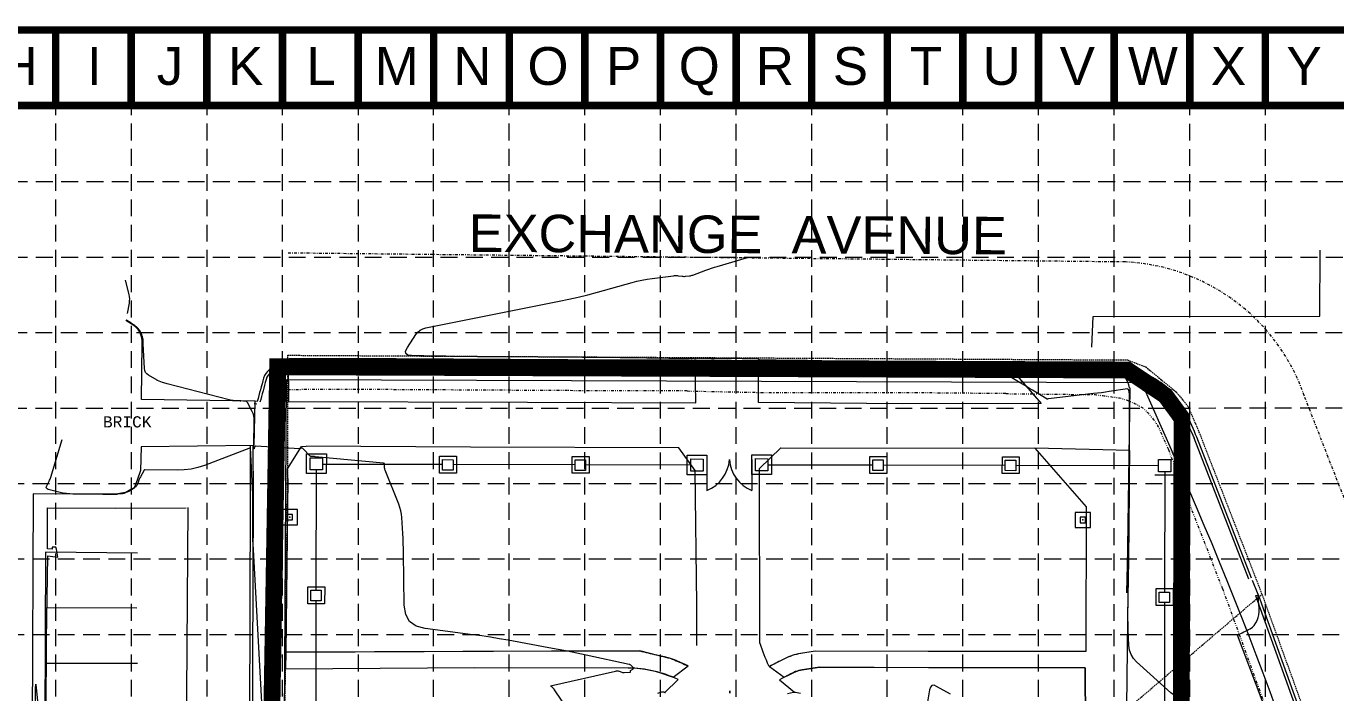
# Model space of a CAD drawing. Extents: x 4841 to 5381, y 4863 to 5725.
# Drawn here: x 4957.9 to 5190.9, y 5606.2 to 5724.9 of the extents above; entities that cross this region are included whole.
import ezdxf
from ezdxf.enums import TextEntityAlignment as Align

# ---------------------------------------------------------------- set-up
doc = ezdxf.new("R2010")
doc.units = 0
doc.header["$MEASUREMENT"] = 0
for name, pattern in [('DASHDOT', [1, 0.5, -0.25, 0, -0.25]), ('DASHED', [0.75, 0.5, -0.25]), ('DIVIDE', [1.25, 0.5, -0.25, 0, -0.25, 0, -0.25]), ('HIDDEN', [0.375, 0.25, -0.125])]:
    doc.linetypes.add(name, pattern=pattern)
for name, color, linetype, lineweight in [('10', 7, 'Continuous', 0), ('2', 7, 'Continuous', 0), ('21', 7, 'Continuous', 0), ('27', 7, 'Continuous', 0), ('3', 7, 'Continuous', 0), ('30', 7, 'Continuous', 0), ('35', 7, 'Continuous', 0), ('46', 7, 'Continuous', 0), ('52', 7, 'Continuous', 0), ('EC', 35, 'Continuous', 0)]:
    doc.layers.add(name, color=color, linetype=linetype, lineweight=lineweight)
for name, color, linetype in [('BASE', 7, 'Continuous'), ('GRID', 254, 'HIDDEN'), ('LIMITS OF DISTURBANCE', 1, 'HIDDEN')]:
    doc.layers.add(name, color=color, linetype=linetype)
doc.styles.add('MONOTXT', font='MONOTXT')
doc.styles.get("Standard").update_dxf_attribs({"font": 'ARIAL.TTF'})

msp = doc.modelspace()

# ---------------------------------------------------------------- linework, layer by layer
at = {"layer": '2', "color": 7, "linetype": 'HIDDEN', "lineweight": 0}
for p, q in [((5004.43, 5646.21), (5004.43, 5666.32)), ((5004.43, 5666.32), (5153.83, 5665.48)), ((5153.83, 5665.48), (5157.07, 5664.25)), ((5157.07, 5664.25), (5159.72, 5662.05)), ((5159.72, 5662.05), (5162.57, 5659.71)), ((5162.57, 5659.71), (5164.58, 5657.25)), ((5164.58, 5657.25), (5166.52, 5652.72)), ((5166.52, 5652.72), (5177.75, 5623.77)), ((5003.92, 5599.97), (5004.43, 5646.21)), ((5150.3, 5600.37), (5177.75, 5623.77)), ((5177.75, 5623.77), (5188.01, 5595.36))]:
    msp.add_line(p, q, dxfattribs=at)
at = {"layer": '21', "color": 7, "linetype": 'Continuous', "lineweight": 0}
for p, q in [((5007.79, 5645.26), (5007.8, 5648.76)), ((5007.8, 5648.76), (5011.3, 5648.75)), ((5008.44, 5645.9), (5008.44, 5648.09)), ((5008.44, 5648.09), (5010.63, 5648.09)), ((5010.63, 5648.09), (5010.63, 5645.9)), ((5011.3, 5648.75), (5011.29, 5645.25)), ((5031.46, 5645.35), (5031.46, 5648.35)), ((5031.46, 5648.35), (5034.46, 5648.35)), ((5031.98, 5645.88), (5031.98, 5647.74)), ((5031.98, 5647.74), (5033.84, 5647.73)), ((5033.84, 5647.73), (5033.84, 5645.87)), ((5034.46, 5648.35), (5034.46, 5645.35)), ((5055.03, 5645.31), (5055.03, 5648.31)), ((5055.03, 5648.31), (5058.03, 5648.31)), ((5058.03, 5648.31), (5058.03, 5645.31)), ((5075.51, 5645.03), (5075.51, 5648.53)), ((5075.51, 5648.53), (5079.01, 5648.52)), ((5076.15, 5645.67), (5076.16, 5647.86)), ((5076.16, 5647.86), (5078.34, 5647.85)), ((5078.34, 5647.85), (5078.34, 5645.66)), ((5079.01, 5647.75), (5079, 5642.25)), ((5079.01, 5648.52), (5079.01, 5645.02)), ((5087.01, 5647.74), (5087, 5642.24)), ((5087.01, 5645.09), (5087.01, 5648.59)), ((5087.01, 5648.59), (5090.51, 5648.58)), ((5087.65, 5645.73), (5087.66, 5647.92)), ((5087.66, 5647.92), (5089.84, 5647.91)), ((5089.84, 5647.91), (5089.84, 5645.72)), ((5090.51, 5648.58), (5090.51, 5645.08)), ((5107.99, 5645.3), (5108, 5648.3)), ((5108, 5648.3), (5111, 5648.29)), ((5111, 5648.29), (5110.99, 5645.29)), ((5131.56, 5645.26), (5131.57, 5648.26)), ((5131.57, 5648.26), (5134.57, 5648.25)), ((5134.57, 5648.25), (5134.56, 5645.25)), ((5159.37, 5645.6), (5159.37, 5647.79)), ((5159.37, 5647.79), (5161.56, 5647.78)), ((5159.37, 5645.6), (5159.37, 5647.79)), ((5159.37, 5647.79), (5161.56, 5647.78)), ((5161.56, 5647.78), (5161.56, 5645.6)), ((5161.56, 5647.78), (5161.56, 5645.6)), ((5010.63, 5645.9), (5008.44, 5645.9)), ((5009.51, 5624.48), (5009.55, 5645.9)), ((5031.98, 5646.85), (5010.63, 5646.89)), ((5033.84, 5645.87), (5031.98, 5645.88)), ((5055.55, 5646.81), (5033.84, 5646.85)), ((5055.55, 5645.83), (5055.55, 5647.7)), ((5055.55, 5647.7), (5057.41, 5647.69)), ((5057.41, 5645.83), (5055.55, 5645.83)), ((5057.41, 5647.69), (5057.41, 5645.83)), ((5076.15, 5646.78), (5057.41, 5646.81)), ((5078.34, 5645.66), (5076.15, 5645.67)), ((5089.84, 5645.72), (5087.65, 5645.73)), ((5089.84, 5646.83), (5108.52, 5646.8)), ((5108.52, 5645.82), (5108.52, 5647.68)), ((5108.52, 5647.68), (5110.38, 5647.68)), ((5110.38, 5645.82), (5108.52, 5645.82)), ((5110.38, 5647.68), (5110.38, 5645.82)), ((5110.38, 5646.79), (5132.09, 5646.76)), ((5132.08, 5645.78), (5132.09, 5647.64)), ((5133.95, 5645.77), (5132.08, 5645.78)), ((5132.09, 5647.64), (5133.95, 5647.64)), ((5133.95, 5647.64), (5133.95, 5645.77)), ((5133.95, 5646.75), (5159.37, 5646.71)), ((5161.56, 5645.6), (5159.37, 5645.6)), ((5161.56, 5645.6), (5159.37, 5645.6)), ((5160.47, 5645.6), (5160.44, 5624.18)), ((5011.29, 5645.25), (5007.79, 5645.26)), ((5034.46, 5645.35), (5031.46, 5645.35)), ((5058.03, 5645.31), (5055.03, 5645.31)), ((5079.01, 5645.02), (5075.51, 5645.03)), ((5090.51, 5645.08), (5087.01, 5645.09)), ((5110.99, 5645.29), (5107.99, 5645.3)), ((5134.56, 5645.25), (5131.56, 5645.26)), ((5162.22, 5644.95), (5158.72, 5644.96)), ((5162.22, 5644.95), (5158.72, 5644.96)), ((5008, 5622.1), (5008.01, 5625.1)), ((5008.01, 5625.1), (5011.01, 5625.09)), ((5008.53, 5622.62), (5008.53, 5624.48)), ((5008.53, 5624.48), (5010.39, 5624.48)), ((5010.39, 5624.48), (5010.39, 5622.62)), ((5011.01, 5625.09), (5011, 5622.09)), ((5158.93, 5621.8), (5158.94, 5624.8)), ((5158.94, 5624.8), (5161.94, 5624.79)), ((5161.94, 5624.79), (5161.93, 5621.79)), ((5011, 5622.09), (5008, 5622.1)), ((5010.39, 5622.62), (5008.53, 5622.62)), ((5009.47, 5600.83), (5009.5, 5622.62)), ((5159.45, 5622.32), (5159.46, 5624.18)), ((5161.32, 5622.32), (5159.45, 5622.32)), ((5159.46, 5624.18), (5161.32, 5624.18)), ((5160.43, 5622.32), (5160.39, 5600.61)), ((5161.32, 5624.18), (5161.32, 5622.32)), ((5161.93, 5621.79), (5158.93, 5621.8))]:
    msp.add_line(p, q, dxfattribs=at)
for centre, start, end in [((5076.69, 5648.15), 291.4053, 356.3366), ((5089.34, 5648.13), 183.4601, 248.3913)]:
    msp.add_arc(centre, 6.33, start, end, dxfattribs=at)
at = {"layer": '27', "color": 7, "linetype": 'DIVIDE', "lineweight": 0}
for p, q in [((5013.61, 5660.25), (5004.73, 5660.18)), ((5054.22, 5660.02), (5013.61, 5660.25)), ((5075.5, 5659.96), (5054.22, 5660.02)), ((5075.5, 5659.96), (5090.91, 5659.66)), ((5116.46, 5659.63), (5090.91, 5659.66)), ((5132.16, 5659.49), (5116.46, 5659.63)), ((5132.16, 5659.49), (5147.63, 5659.32)), ((5170.78, 5624.67), (5161.06, 5649.73)), ((5170.74, 5624.78), (5185.9, 5583.07))]:
    msp.add_line(p, q, dxfattribs=at)
at = {"layer": '27', "color": 7, "linetype": 'Continuous', "lineweight": 0}
for p, q in [((5006.87, 5650.09), (5007.7, 5650.15)), ((5004.45, 5644.37), (5004.41, 5646.09)), ((5176.58, 5623.54), (5177.06, 5623.64)), ((5176.58, 5623.54), (5190.11, 5586.05)), ((5177.06, 5623.71), (5190.58, 5586.22)), ((5077.22, 5614.67), (5077.19, 5621.93)), ((5004.1, 5613.5), (5004.04, 5610.5)), ((5067.05, 5613.69), (5004.1, 5613.5)), ((5070.03, 5612.95), (5067.05, 5613.69)), ((5071.47, 5612.66), (5070.03, 5612.95)), ((5004.04, 5610.5), (5037.71, 5610.74)), ((5037.71, 5610.74), (5065, 5610.67)), ((5065, 5610.67), (5065, 5610.67)), ((5065, 5610.67), (5066.58, 5610.6)), ((5066.58, 5610.6), (5068.05, 5610.42)), ((5072.37, 5612.41), (5071.47, 5612.66)), ((5073.23, 5612.08), (5072.37, 5612.41)), ((5073.01, 5609), (5075.66, 5611.04)), ((5075.66, 5611.04), (5073.23, 5612.08)), ((5068.05, 5610.42), (5069.78, 5610.07)), ((5069.78, 5610.07), (5070.74, 5609.82)), ((5070.74, 5609.82), (5072.49, 5609.22)), ((5072.49, 5609.22), (5073.01, 5609))]:
    msp.add_line(p, q, dxfattribs=at)
for points in [[(5147.46, 5667.77), (5147.73, 5673.19), (5188.06, 5673.29), (5188.13, 5685)], [(4976.56, 5671.89), (4975.61, 5672.49)], [(4978.41, 5658.42), (4978.53, 5668.36)], [(5054.24, 5665.52), (5013.6, 5665.75), (5004.68, 5665.67), (5002.84, 5664.79)], [(5004.51, 5665.52), (5004.58, 5658.07), (5047.1, 5657.96), (5077.02, 5657.88), (5076.9, 5665)], [(5132.21, 5664.99), (5116.49, 5665.13), (5088.41, 5665.16), (5088.25, 5664.97), (5082.65, 5665.47), (5076.97, 5665.31), (5075.87, 5665.45), (5054.24, 5665.52), (5013.6, 5665.75), (5004.68, 5665.67)], [(5132.2, 5664.49), (5116.49, 5664.63), (5088.64, 5664.66), (5088.46, 5664.45), (5082.63, 5664.97), (5076.94, 5664.81), (5075.84, 5664.95), (5054.24, 5665.02), (5013.6, 5665.25), (5004.69, 5665.18)], [(5132.21, 5664.99), (5138.46, 5657.71), (5113.8, 5657.67), (5088.16, 5657.89), (5088.21, 5665.25)], [(5148.26, 5664.78), (5148.3, 5664.55), (5152.11, 5663.91)], [(5154.22, 5660.55), (5153.73, 5624.04), (5154.09, 5639.23)], [(4998.6, 5658.03), (4998.43, 5650.24), (4978.36, 5650.01)], [(4998.64, 5658.12), (4978.41, 5658.42)], [(4998.95, 5657.6), (4998.48, 5657.66)], [(4999.01, 5658.1), (4998.54, 5658.16)], [(4997.74, 5650.24), (4997.75, 5641.25), (4997.55, 5581.51), (4997.22, 5534.95), (4997.07, 5515.94), (4997.04, 5503.82), (4999.95, 5498.45), (4999.63, 5460.46), (4999.45, 5408.86), (4998.93, 5341.44)], [(4998.24, 5650.25), (4998.26, 5641.25), (4998.05, 5581.51), (4997.72, 5534.95), (4997.57, 5515.93), (4997.54, 5503.94), (5000.45, 5498.58), (5000.13, 5460.46), (4999.95, 5408.86), (4999.43, 5341.43)], [(5004.41, 5646.09), (5006.87, 5650.09)], [(5077.19, 5621.93), (5076.93, 5645.82), (5074.02, 5649.87), (5036.92, 5649.97), (5007.7, 5650.15)], [(5175.44, 5626.47), (5165.72, 5651.54)], [(5175.91, 5626.66), (5166.19, 5651.72)], [(4978.36, 5650.01), (4978.21, 5645.78)], [(5088.44, 5615.08), (5088.34, 5646.14), (5092.17, 5649.83), (5137.37, 5649.76), (5146.47, 5639.32), (5146.4, 5613.57), (5118.35, 5613.6)], [(5153.67, 5598.74), (5154.24, 5649.37), (5137.37, 5649.76), (5146.47, 5639.32), (5146.4, 5613.57), (5098.28, 5613.63), (5095.39, 5613.16), (5094.53, 5612.97), (5093.54, 5612.62), (5090.9, 5611.33), (5090.15, 5610.95), (5092.76, 5609), (5093.62, 5609.46), (5094.59, 5609.93), (5095.39, 5610.22), (5095.95, 5610.35), (5099.05, 5610.81), (5146.31, 5610.7), (5146.39, 5600.53)], [(5004.45, 5644.37), (5004.1, 5613.5), (5041.04, 5613.63), (5067.07, 5613.69)], [(4973.85, 5641.6), (4959.13, 5641.63), (4958.98, 5600.46), (4958.71, 5548.02), (4958.55, 5514.36), (4957.99, 5458.13), (4957.72, 5410.4), (4957.28, 5402.25), (4957.58, 5374.49), (4957, 5320.57), (4956.89, 5285.65)], [(4961.07, 5523.39), (4961.27, 5562.35), (4961.5, 5615.73), (4961.73, 5630.62), (4963.56, 5630.36), (4963.27, 5631.81), (4963.18, 5632.15), (4962.55, 5632.15), (4962.51, 5631.82), (4961.67, 5631.87), (4961.68, 5639.17), (4973.85, 5639.1), (4986.37, 5639.15)], [(4986.68, 5639.2), (4986.25, 5581.28), (4985.91, 5531.58), (4985.94, 5523.69)], [(5177.06, 5623.71), (5176.08, 5626.23)], [(5183.71, 5588.81), (5177.63, 5605.35), (5173.42, 5616.51)], [(5118.35, 5613.6), (5098.28, 5613.63)], [(5090.15, 5610.95), (5089.98, 5611.12)], [(5146.39, 5600.53), (5146.31, 5610.7), (5118.43, 5610.7), (5099.07, 5610.81)], [(5073.9, 5608.59), (5071.54, 5606.29)], [(5091.93, 5608.56), (5094.59, 5606.37)]]:
    msp.add_lwpolyline(points, dxfattribs=at)
msp.add_lwpolyline([(5004.1, 5613.5), (5004.04, 5610.5), (5037.71, 5610.74), (5065, 5610.67), (5065, 5610.67), (5066.58, 5610.6), (5068.05, 5610.42), (5069.78, 5610.07), (5070.74, 5609.82), (5072.49, 5609.22), (5073.01, 5609), (5075.66, 5611.04), (5073.23, 5612.08), (5072.37, 5612.41), (5071.47, 5612.66), (5070.03, 5612.95), (5067.05, 5613.69)], close=True, dxfattribs=at)
for centre, major_axis, ratio, start_param, end_param in [((4975, 5668.71), (1.66, -3.13), 0.999927, 0.984123, 2.198376), ((5148.02, 5659), (6.34, -0.79), 0.999393, 0.369153, 0.999875), ((5108.12, 5620.37), (8.84, -19.29), 0.959456, 4.55197, 4.752462), ((5064.75, 5590), (20.93, 0.3), 0.98737, 1.103801, 1.54426)]:
    msp.add_ellipse(centre, major_axis=major_axis, ratio=ratio, start_param=start_param, end_param=end_param, dxfattribs=at)
for points, knots in [([(5004.68, 5665.67), (5004.07, 5665.38), (5003.45, 5665.08), (5002.84, 5664.79), (5001.73, 5664.25), (5000.46, 5663.45), (5000.14, 5662.26), (4999.76, 5660.88), (4999.39, 5659.49), (4999.01, 5658.1)], [0, 0, 0, 0, 0.203478, 0.203478, 0.203478, 0.571009, 0.571009, 0.571009, 1, 1, 1, 1]), ([(5004.9, 5665.22), (5004.31, 5664.94), (5003.71, 5664.66), (5003.12, 5664.37), (5002.08, 5663.87), (5000.89, 5663.11), (5000.58, 5662), (5000.22, 5660.65), (4999.86, 5659.31), (4999.49, 5657.97)], [0, 0, 0, 0, 0.204787, 0.204787, 0.204787, 0.566294, 0.566294, 0.566294, 1, 1, 1, 1]), ([(5165.73, 5651.51), (5165.12, 5652.9), (5164.5, 5654.29), (5163.89, 5655.68), (5163.28, 5657.07), (5162.3, 5658.23), (5161.28, 5659.4), (5160.54, 5660.25), (5159.73, 5660.95), (5158.74, 5661.51), (5156.93, 5662.54), (5155.09, 5663.37), (5153.1, 5663.63), (5151.46, 5663.85), (5149.83, 5664.07), (5148.19, 5664.29)], [0, 0, 0, 0, 0.194905, 0.194905, 0.194905, 0.389114, 0.389114, 0.389114, 0.530686, 0.530686, 0.530686, 0.788329, 0.788329, 0.788329, 1, 1, 1, 1]), ([(5166.19, 5651.72), (5165.57, 5653.12), (5164.95, 5654.53), (5164.33, 5655.93), (5163.7, 5657.35), (5162.7, 5658.54), (5161.65, 5659.74), (5160.88, 5660.63), (5160.03, 5661.37), (5158.99, 5661.95), (5157.14, 5663), (5155.25, 5663.85), (5153.22, 5664.12), (5151.56, 5664.34), (5149.91, 5664.56), (5148.26, 5664.78)], [0, 0, 0, 0, 0.192767, 0.192767, 0.192767, 0.387655, 0.387655, 0.387655, 0.532504, 0.532504, 0.532504, 0.790505, 0.790505, 0.790505, 1, 1, 1, 1]), ([(4978.21, 5645.78), (4977.91, 5644.89), (4977.61, 5644), (4977.31, 5643.11), (4977.05, 5642.34), (4976.03, 5641.96), (4975.22, 5641.83), (4974.76, 5641.75), (4974.3, 5641.68), (4973.85, 5641.6)], [0, 0, 0, 0, 0.422317, 0.422317, 0.422317, 0.791141, 0.791141, 0.791141, 1, 1, 1, 1]), ([(5173.42, 5616.51), (5174.16, 5616.89), (5174.9, 5617.26), (5175.64, 5617.63), (5176.79, 5618.22), (5177.38, 5619.87), (5177.27, 5621.16), (5177.2, 5622.01), (5177.13, 5622.86), (5177.06, 5623.71)], [0, 0, 0, 0, 0.278522, 0.278522, 0.278522, 0.713397, 0.713397, 0.713397, 1, 1, 1, 1]), ([(5067.07, 5613.69), (5068.06, 5613.45), (5069.06, 5613.21), (5070.06, 5612.97), (5071.12, 5612.71), (5072.23, 5612.53), (5073.23, 5612.09), (5074.03, 5611.74), (5074.82, 5611.38), (5075.62, 5611.03)], [0, 0, 0, 0, 0.342295, 0.342295, 0.342295, 0.708914, 0.708914, 0.708914, 1, 1, 1, 1]), ([(5098.28, 5613.63), (5097.28, 5613.47), (5096.29, 5613.31), (5095.3, 5613.15), (5094.27, 5612.98), (5093.3, 5612.53), (5092.36, 5612.06), (5091.62, 5611.69), (5090.89, 5611.32), (5090.15, 5610.95)], [0, 0, 0, 0, 0.349353, 0.349353, 0.349353, 0.71237, 0.71237, 0.71237, 1, 1, 1, 1]), ([(5099.07, 5610.81), (5098.04, 5610.66), (5097, 5610.5), (5095.97, 5610.35), (5095.14, 5610.23), (5094.37, 5609.85), (5093.64, 5609.46), (5093.07, 5609.16), (5092.5, 5608.86), (5091.93, 5608.56)], [0, 0, 0, 0, 0.415534, 0.415534, 0.415534, 0.744993, 0.744993, 0.744993, 1, 1, 1, 1])]:
    msp.add_open_spline(points, degree=3, knots=knots, dxfattribs=at)
at = {"layer": '27', "color": 7, "linetype": 'DIVIDE', "lineweight": 0}
msp.add_open_spline([(5161.16, 5649.5), (5160.61, 5650.73), (5160.06, 5651.97), (5159.51, 5653.21), (5159.06, 5654.24), (5158.33, 5655.11), (5157.57, 5655.98), (5157.17, 5656.44), (5156.73, 5656.82), (5156.19, 5657.13), (5154.81, 5657.91), (5153.4, 5658.55), (5151.87, 5658.75), (5150.42, 5658.94), (5148.98, 5659.14), (5147.53, 5659.33)], degree=3, knots=[0, 0, 0, 0, 0.222897, 0.222897, 0.222897, 0.408221, 0.408221, 0.408221, 0.506841, 0.506841, 0.506841, 0.759784, 0.759784, 0.759784, 1, 1, 1, 1], dxfattribs=at)
at = {"layer": '3', "color": 7, "linetype": 'Continuous', "lineweight": 0}
for p, q in [((5000.13, 4999.94), (5004.21, 5661.99)), ((5004.21, 5661.99), (5156.34, 5661.47)), ((5156.34, 5661.47), (5161.86, 5648.99))]:
    msp.add_line(p, q, dxfattribs=at)
msp.add_arc((4537.34, 5370.01), 684, 5.12556, 24.07079, dxfattribs=at)
at = {"layer": '30', "color": 7, "linetype": 'Continuous', "lineweight": 0}
msp.add_line((4961.34, 5631.26), (4959.68, 5297.31), dxfattribs=at)
for points in [[(4977.72, 5631.12), (4961.34, 5631.26)], [(4961.33, 5621.4), (4977.56, 5621.39)], [(4961.49, 5611.51), (4977.73, 5611.49)]]:
    msp.add_lwpolyline(points, dxfattribs=at)
at = {"layer": '35', "color": 7, "linetype": 'Continuous', "lineweight": 0}
msp.add_lwpolyline([(5148.3, 5664.55), (5152.11, 5663.91)], dxfattribs=at)
msp.add_ellipse((5148.02, 5659), major_axis=(6.34, -0.79), ratio=0.999393, start_param=0.369153, end_param=0.999875, dxfattribs=at)
at = {"layer": '46', "color": 5, "linetype": 'Continuous', "lineweight": 0}
for points in [[(5003.46, 5636.15), (5006.16, 5636.15), (5006.16, 5638.85), (5003.46, 5638.85), (5003.46, 5636.15), (5003.46, 5636.15)], [(5004.33, 5637.02), (5005.3, 5637.02), (5005.3, 5637.99), (5004.33, 5637.99), (5004.33, 5637.02)], [(5144.53, 5635.65), (5147.23, 5635.65), (5147.23, 5638.35), (5144.53, 5638.35), (5144.53, 5635.65), (5144.53, 5635.65)], [(5145.4, 5636.52), (5146.37, 5636.52), (5146.37, 5637.49), (5145.4, 5637.49), (5145.4, 5636.52)]]:
    msp.add_lwpolyline(points, dxfattribs=at)
for p in [(5004.81, 5637.5), (5145.88, 5637)]:
    msp.add_point(p, dxfattribs=at)
at = {"layer": '52', "color": 7, "linetype": 'DASHDOT', "lineweight": 0}
msp.add_line((5153.47, 5682.92), (5004.52, 5684.51), dxfattribs=at)
msp.add_arc((5151.75, 5647.45), 35.52, 19.2333, 87.2135, dxfattribs=at)
msp.add_open_spline([(5185.51, 4979.18), (5185.86, 4988.57), (5186.3, 4997.95), (5186.84, 5007.34), (5188.37, 5033.78), (5192.83, 5059.91), (5197.98, 5085.97), (5201.31, 5102.8), (5205.09, 5119.43), (5209.47, 5135.98), (5210.43, 5139.6), (5211.72, 5143.13), (5212.63, 5146.76), (5212.82, 5147.54), (5212.97, 5148.33), (5213.15, 5149.11), (5218.56, 5171.8), (5225.49, 5194.07), (5230.88, 5216.84), (5237.62, 5245.33), (5241.93, 5274.16), (5244.67, 5303.32), (5247.37, 5332), (5248.32, 5360.68), (5248.15, 5389.36), (5248.13, 5392.55), (5248.01, 5395.74), (5247.76, 5398.93), (5245.24, 5431.94), (5241.11, 5464.6), (5235.19, 5497.23), (5230.32, 5524.02), (5224.41, 5550.44), (5215.75, 5576.22), (5209.18, 5595.79), (5202.37, 5615.17), (5194.92, 5634.37), (5191.71, 5642.63), (5188.47, 5650.88), (5185.28, 5659.15)], degree=3, knots=[0.0498451, 0.0498451, 0.0498451, 0.0498451, 0.0883916, 0.0883916, 0.0883916, 0.1970155, 0.1970155, 0.1970155, 0.2672085, 0.2672085, 0.2672085, 0.2825761, 0.2825761, 0.2825761, 0.2858662, 0.2858662, 0.2858662, 0.3816375, 0.3816375, 0.3816375, 0.5014304, 0.5014304, 0.5014304, 0.6192172, 0.6192172, 0.6192172, 0.6323172, 0.6323172, 0.6323172, 0.7678732, 0.7678732, 0.7678732, 0.8791384, 0.8791384, 0.8791384, 0.9636278, 0.9636278, 0.9636278, 1, 1, 1, 1], dxfattribs=at)
at = {"layer": 'BASE', "color": 9}
msp.add_line((4855.52, 5710.77), (5366.69, 5710.77), dxfattribs=at)
at = {"layer": 'BASE', "const_width": 1.35}
for points in [[(5380.14, 4863.32), (5380.14, 5724.22), (4842.07, 5724.22), (4842.07, 4863.32)], [(5366.69, 4876.77), (5366.69, 5710.77), (4855.52, 5710.77), (4855.52, 4876.77)]]:
    msp.add_lwpolyline(points, close=True, dxfattribs=at)
for points in [[(4963.14, 5724.22), (4963.14, 5710.77)], [(4976.59, 5724.22), (4976.59, 5710.77)], [(4990.04, 5724.22), (4990.04, 5710.77)], [(5003.49, 5724.22), (5003.49, 5710.77)], [(5016.94, 5724.22), (5016.94, 5710.77)], [(5030.39, 5724.22), (5030.39, 5710.77)], [(5043.85, 5724.22), (5043.85, 5710.77)], [(5057.3, 5724.22), (5057.3, 5710.77)], [(5070.75, 5724.22), (5070.75, 5710.77)], [(5084.2, 5724.22), (5084.2, 5710.77)], [(5097.65, 5724.22), (5097.65, 5710.77)], [(5111.1, 5724.22), (5111.1, 5710.77)], [(5124.56, 5724.22), (5124.56, 5710.77)], [(5138.01, 5724.22), (5138.01, 5710.77)], [(5151.46, 5724.22), (5151.46, 5710.77)], [(5164.91, 5724.22), (5164.91, 5710.77)], [(5178.36, 5724.22), (5178.36, 5710.77)]]:
    msp.add_lwpolyline(points, dxfattribs=at)
at = {"layer": 'EC', "color": 35, "linetype": 'Continuous', "lineweight": 0}
for points in [[(5161.94, 5605.94), (5161.57, 5606.24), (5155.45, 5611.75), (5154.88, 5612.37), (5154.47, 5613.05), (5154.2, 5613.81), (5154.09, 5614.64), (5153.96, 5617.47), (5153.94, 5618.07), (5153.93, 5618.68), (5153.92, 5619.29), (5153.92, 5619.89), (5153.96, 5622.78), (5153.96, 5623.4), (5153.97, 5624.02), (5153.98, 5624.64), (5153.99, 5625.26), (5154.08, 5631.07), (5154.1, 5632.32), (5154.11, 5633.56), (5154.13, 5634.81), (5154.13, 5636.05), (5154.16, 5642), (5154.17, 5643.27), (5154.18, 5644.55), (5154.18, 5645.82), (5154.18, 5647.1), (5154.21, 5659.35), (5154.21, 5659.37), (5154.21, 5659.38), (5154.21, 5659.4), (5154.21, 5659.42), (5154.2, 5659.48), (5154.2, 5659.49), (5154.2, 5659.49), (5154.2, 5659.49), (5154.2, 5659.48), (5154.19, 5659.44), (5154.19, 5659.43), (5154.19, 5659.43), (5154.19, 5659.43), (5154.18, 5659.44), (5154.09, 5660.08), (5154.08, 5660.12), (5154.06, 5660.15), (5154.04, 5660.18), (5154.01, 5660.21), (5153.91, 5660.29), (5153.88, 5660.3), (5153.86, 5660.31), (5153.83, 5660.32), (5153.81, 5660.32), (5150.58, 5659.85), (5149.89, 5659.75), (5149.2, 5659.66), (5148.51, 5659.57), (5147.81, 5659.49), (5139.75, 5658.58), (5139.73, 5658.58), (5139.71, 5658.58), (5139.69, 5658.57), (5139.67, 5658.56), (5139.6, 5658.53), (5139.58, 5658.52), (5139.57, 5658.52), (5139.56, 5658.52), (5139.54, 5658.53), (5136.95, 5660.09), (5136.4, 5660.42), (5135.84, 5660.76), (5135.29, 5661.09), (5134.73, 5661.42), (5129, 5664.87), (5128.9, 5664.93), (5128.79, 5664.97), (5128.68, 5665), (5128.56, 5665.01), (5128.17, 5665.02), (5128.09, 5665.03), (5128.01, 5665.03), (5127.92, 5665.03), (5127.84, 5665.03), (5118.39, 5665.19), (5118.17, 5665.19), (5117.95, 5665.19), (5117.73, 5665.2), (5117.51, 5665.2), (5116.79, 5665.2), (5116.64, 5665.2), (5116.48, 5665.2), (5116.33, 5665.2), (5116.17, 5665.2), (5099.46, 5665.34), (5098.17, 5665.35), (5096.88, 5665.36), (5095.6, 5665.38), (5094.31, 5665.4), (5088.36, 5665.5), (5088.34, 5665.5), (5088.32, 5665.5), (5088.3, 5665.51), (5088.28, 5665.53), (5088.22, 5665.58), (5088.21, 5665.58), (5088.19, 5665.59), (5088.18, 5665.6), (5088.16, 5665.6), (5086.12, 5665.69), (5085.7, 5665.7), (5085.28, 5665.71), (5084.86, 5665.72), (5084.44, 5665.73), (5083.07, 5665.74), (5082.78, 5665.74), (5082.48, 5665.74), (5082.19, 5665.73), (5081.9, 5665.73), (5080.31, 5665.68), (5079.97, 5665.67), (5079.63, 5665.67), (5079.29, 5665.66), (5078.95, 5665.66), (5077.08, 5665.63), (5076.99, 5665.63), (5076.9, 5665.64), (5076.81, 5665.64), (5076.72, 5665.65), (5076.43, 5665.68), (5076.36, 5665.68), (5076.3, 5665.69), (5076.24, 5665.69), (5076.17, 5665.69), (5068.34, 5665.82), (5066.76, 5665.84), (5065.17, 5665.87), (5063.59, 5665.88), (5062, 5665.9), (5056.83, 5665.95), (5055.72, 5665.96), (5054.61, 5665.96), (5053.51, 5665.97), (5052.4, 5665.98), (5043.09, 5666.02), (5041.87, 5666.02), (5040.65, 5666.03), (5039.43, 5666.04), (5038.21, 5666.06), (5034.24, 5666.1), (5033.38, 5666.12), (5032.53, 5666.13), (5031.68, 5666.14), (5030.83, 5666.16), (5026.48, 5666.25), (5025.8, 5666.35), (5025.44, 5666.63), (5025.41, 5667.07), (5025.71, 5667.69), (5027.21, 5670), (5027.57, 5670.44), (5027.98, 5670.79), (5028.47, 5671.05), (5029.01, 5671.21), (5052.7, 5675.93), (5054.42, 5676.29), (5056.13, 5676.68), (5057.84, 5677.1), (5059.53, 5677.55), (5065.68, 5679.26), (5066.56, 5679.48), (5067.45, 5679.68), (5068.35, 5679.84), (5069.25, 5679.98), (5073.05, 5680.47), (5073.26, 5680.49), (5073.47, 5680.5), (5073.69, 5680.49), (5073.9, 5680.47), (5074.59, 5680.38), (5074.73, 5680.37), (5074.88, 5680.36), (5075.03, 5680.36), (5075.18, 5680.38), (5075.9, 5680.46), (5076.06, 5680.48), (5076.21, 5680.51), (5076.36, 5680.55), (5076.51, 5680.6), (5078.83, 5681.47), (5079.33, 5681.65), (5079.84, 5681.82), (5080.34, 5681.98), (5080.85, 5682.13), (5086.03, 5683.64)], [(4975.91, 5673.77), (4976.26, 5675.6), (4976.31, 5675.99), (4976.32, 5676.38), (4976.29, 5676.77), (4976.21, 5677.15), (4975.56, 5679.71)], [(5054.37, 5603.12), (5051.9, 5606.74), (5051.86, 5606.81), (5051.81, 5606.87), (5051.76, 5606.93), (5051.71, 5606.99), (5051.49, 5607.25), (5051.48, 5607.26), (5051.47, 5607.27), (5051.46, 5607.28), (5051.45, 5607.29), (5051.41, 5607.33), (5051.41, 5607.33), (5051.4, 5607.33), (5051.4, 5607.33), (5051.4, 5607.33), (5051.39, 5607.34), (5051.39, 5607.34), (5051.38, 5607.34), (5051.38, 5607.34), (5051.38, 5607.34), (5051.3, 5607.41), (5051.3, 5607.41), (5051.29, 5607.41), (5051.29, 5607.42), (5051.28, 5607.42), (5051.26, 5607.44), (5051.26, 5607.44), (5051.26, 5607.44), (5051.25, 5607.45), (5051.25, 5607.45), (5051.2, 5607.49), (5051.19, 5607.5), (5051.19, 5607.5), (5051.19, 5607.51), (5051.2, 5607.51), (5062.77, 5610.12), (5062.92, 5610.15), (5063.07, 5610.15), (5063.22, 5610.13), (5063.37, 5610.09), (5063.86, 5609.91), (5063.96, 5609.88), (5064.07, 5609.86), (5064.18, 5609.85), (5064.28, 5609.86), (5065.37, 5609.93), (5065.4, 5609.94), (5065.42, 5609.95), (5065.43, 5609.98), (5065.42, 5610.01), (5065.39, 5610.13), (5065.39, 5610.16), (5065.4, 5610.18), (5065.41, 5610.2), (5065.43, 5610.21), (5065.83, 5610.46), (5065.89, 5610.52), (5065.92, 5610.58), (5065.91, 5610.65), (5065.86, 5610.72), (5065.53, 5611.08), (5065.46, 5611.16), (5065.38, 5611.21), (5065.29, 5611.26), (5065.19, 5611.29), (5057.51, 5612.95), (5055.87, 5613.3), (5054.22, 5613.63), (5052.56, 5613.96), (5050.91, 5614.27), (5043.63, 5615.6), (5042.07, 5615.87), (5040.51, 5616.13), (5038.94, 5616.36), (5037.37, 5616.58), (5028.86, 5617.68), (5027.27, 5618.11), (5026.12, 5618.95), (5025.42, 5620.19), (5025.16, 5621.82), (5025.02, 5631.07), (5025, 5631.94), (5024.98, 5632.82), (5024.94, 5633.69), (5024.89, 5634.57), (5024.71, 5637.43), (5024.65, 5638.03), (5024.54, 5638.63), (5024.39, 5639.22), (5024.18, 5639.79), (5021.77, 5645.85), (5021.73, 5645.98), (5021.69, 5646.12), (5021.67, 5646.26), (5021.67, 5646.41), (5021.67, 5646.88), (5021.65, 5646.97), (5021.62, 5647.03), (5021.55, 5647.08), (5021.47, 5647.1), (5009.31, 5648.27), (5009.22, 5648.28), (5009.13, 5648.28), (5009.04, 5648.29), (5008.95, 5648.29), (5008.66, 5648.29), (5008.6, 5648.29), (5008.54, 5648.31), (5008.49, 5648.34), (5008.45, 5648.38), (5007.12, 5649.74), (5007.07, 5649.78), (5007.02, 5649.8), (5006.96, 5649.81), (5006.9, 5649.79), (5006.71, 5649.72), (5006.66, 5649.71), (5006.62, 5649.7), (5006.58, 5649.69), (5006.53, 5649.69), (4998.76, 5650.12), (4998.68, 5650.11), (4998.62, 5650.09), (4998.57, 5650.04), (4998.54, 5649.97), (4998.45, 5649.71), (4998.44, 5649.67), (4998.42, 5649.66), (4998.42, 5649.67), (4998.42, 5649.72), (4998.42, 5650.24), (4998.42, 5650.24), (4998.42, 5650.24), (4998.42, 5650.24), (4998.42, 5650.24), (4998.42, 5650.24), (4998.42, 5650.24), (4998.42, 5650.24), (4998.42, 5650.24), (4998.42, 5650.24), (4998.42, 5650.24), (4998.42, 5650.24), (4998.42, 5650.24), (4998.42, 5650.24), (4998.42, 5650.24), (4998.48, 5654.72), (4998.46, 5655.14), (4998.38, 5655.54), (4998.26, 5655.93), (4998.09, 5656.31), (4997.25, 5657.92), (4997.21, 5657.98), (4997.16, 5658.03), (4997.1, 5658.07), (4997.03, 5658.09), (4996.77, 5658.13), (4996.72, 5658.14), (4996.67, 5658.15), (4996.61, 5658.15), (4996.56, 5658.16), (4996.01, 5658.19), (4996, 5658.19), (4995.99, 5658.19), (4996, 5658.19), (4996.01, 5658.19), (4996.05, 5658.2), (4996.06, 5658.21), (4996.06, 5658.21), (4996.06, 5658.21), (4996.05, 5658.21), (4994.94, 5658.23), (4994.71, 5658.25), (4994.47, 5658.27), (4994.24, 5658.31), (4994.01, 5658.36), (4982.99, 5661.22), (4982.79, 5661.27), (4982.58, 5661.34), (4982.38, 5661.41), (4982.18, 5661.48), (4981.25, 5661.84), (4981.24, 5661.85), (4981.24, 5661.85), (4981.24, 5661.85), (4981.23, 5661.85), (4981.22, 5661.86), (4981.22, 5661.86), (4981.22, 5661.86), (4981.22, 5661.86), (4981.22, 5661.86), (4979.66, 5662.79), (4979.36, 5663.01), (4979.14, 5663.28), (4979.01, 5663.6), (4978.94, 5663.96), (4978.7, 5668.36), (4978.7, 5668.37), (4978.7, 5668.38), (4978.7, 5668.39), (4978.7, 5668.4), (4978.7, 5668.42), (4978.7, 5668.43), (4978.7, 5668.44), (4978.7, 5668.44), (4978.7, 5668.45), (4978.7, 5668.83), (4978.7, 5668.86), (4978.7, 5668.89), (4978.7, 5668.91), (4978.7, 5668.94), (4978.69, 5669.02), (4978.69, 5669.04), (4978.69, 5669.06), (4978.69, 5669.08), (4978.69, 5669.1), (4978.62, 5669.46), (4978.62, 5669.49), (4978.61, 5669.51), (4978.61, 5669.54), (4978.6, 5669.56), (4978.58, 5669.64), (4978.58, 5669.66), (4978.58, 5669.68), (4978.57, 5669.69), (4978.56, 5669.71), (4978.46, 5670.01), (4978.46, 5670.03), (4978.45, 5670.05), (4978.44, 5670.08), (4978.43, 5670.1), (4978.39, 5670.18), (4978.39, 5670.19), (4978.38, 5670.2), (4978.38, 5670.21), (4978.38, 5670.22), (4978.36, 5670.25), (4978.36, 5670.26), (4978.36, 5670.26), (4978.35, 5670.27), (4978.35, 5670.28), (4978.15, 5670.63), (4978.14, 5670.65), (4978.13, 5670.67), (4978.11, 5670.69), (4978.1, 5670.71), (4978.06, 5670.78), (4978.05, 5670.79), (4978.04, 5670.8), (4978.03, 5670.82), (4978.02, 5670.83), (4977.77, 5671.14), (4977.76, 5671.15), (4977.74, 5671.17), (4977.73, 5671.19), (4977.71, 5671.21), (4977.66, 5671.26), (4977.65, 5671.27), (4977.64, 5671.28), (4977.62, 5671.29), (4977.61, 5671.3), (4977.61, 5671.3), (4977.55, 5671.35), (4977.53, 5671.36), (4977.52, 5671.37), (4977.51, 5671.39), (4977.49, 5671.4), (4977.16, 5671.68), (4977.16, 5671.69), (4977.16, 5671.69), (4977.15, 5671.69), (4977.15, 5671.69), (4977.14, 5671.7), (4977.14, 5671.7), (4977.13, 5671.7), (4977.13, 5671.7), (4977.13, 5671.7), (4977.07, 5671.73), (4977.05, 5671.74), (4977.04, 5671.74), (4977.03, 5671.75), (4977.01, 5671.76), (4976.65, 5671.98), (4976.65, 5671.98), (4976.64, 5671.98), (4976.64, 5671.98), (4976.64, 5671.99), (4976.64, 5671.99), (4976.63, 5671.99), (4976.63, 5671.99), (4976.63, 5672), (4976.63, 5672), (4976.56, 5672.04), (4976.55, 5672.05), (4976.53, 5672.06), (4976.52, 5672.06), (4976.5, 5672.07), (4975.81, 5672.5), (4975.8, 5672.51), (4975.78, 5672.52), (4975.77, 5672.53), (4975.75, 5672.54), (4975.68, 5672.58)], [(5000.71, 5588.21), (4998.33, 5631.75), (4998.28, 5632.64), (4998.25, 5633.52), (4998.23, 5634.41), (4998.23, 5635.29), (4998.23, 5638.88), (4998.23, 5639.15), (4998.23, 5639.42), (4998.23, 5639.7), (4998.23, 5639.97), (4998.23, 5640.86), (4998.23, 5641.05), (4998.23, 5641.24), (4998.22, 5641.43), (4998.21, 5641.62), (4997.81, 5649.87), (4997.81, 5649.87), (4997.81, 5649.87), (4997.81, 5649.87), (4997.81, 5649.87), (4997.81, 5649.87), (4997.81, 5649.87), (4997.81, 5649.86), (4997.81, 5649.86), (4997.81, 5649.86), (4989.62, 5646.72), (4988.43, 5646.33), (4987.23, 5646.05), (4986, 5645.9), (4984.75, 5645.86), (4978.94, 5645.94), (4978.91, 5645.93), (4978.9, 5645.92), (4978.88, 5645.91), (4978.87, 5645.89), (4978.85, 5645.8), (4978.85, 5645.79), (4978.84, 5645.77), (4978.84, 5645.75), (4978.83, 5645.74), (4978.22, 5644.67), (4978.12, 5644.48), (4978.03, 5644.29), (4977.94, 5644.1), (4977.86, 5643.91), (4977.62, 5643.26), (4977.56, 5643.13), (4977.48, 5643.02), (4977.38, 5642.92), (4977.26, 5642.84), (4976.85, 5642.62), (4976.76, 5642.57), (4976.67, 5642.52), (4976.59, 5642.47), (4976.5, 5642.42), (4975.31, 5641.74), (4975.27, 5641.72), (4975.23, 5641.71), (4975.19, 5641.7), (4975.15, 5641.7), (4975.01, 5641.69), (4974.98, 5641.68), (4974.95, 5641.68), (4974.92, 5641.68), (4974.89, 5641.67), (4974.17, 5641.57), (4974.01, 5641.55), (4973.86, 5641.54), (4973.7, 5641.53), (4973.54, 5641.53), (4972.46, 5641.54), (4972.23, 5641.54), (4971.99, 5641.54), (4971.76, 5641.55), (4971.53, 5641.55), (4966.22, 5641.61), (4965.64, 5641.63), (4965.06, 5641.69), (4964.49, 5641.78), (4963.92, 5641.9), (4961.84, 5642.43), (4961.62, 5642.52), (4961.49, 5642.66), (4961.47, 5642.85), (4961.55, 5643.08), (4961.98, 5643.91), (4962.07, 5644.09), (4962.14, 5644.28), (4962.22, 5644.46), (4962.28, 5644.65), (4964.3, 5651.31)], [(4959.51, 5601.76), (4959.57, 5607.21), (4959.59, 5607.61), (4959.61, 5607.75), (4959.64, 5607.62), (4959.69, 5607.21), (4959.91, 5604.75)], [(5071.63, 5606.24), (5071.59, 5606.24), (5071.56, 5606.25), (5071.53, 5606.26), (5071.5, 5606.28), (5071.4, 5606.32), (5071.38, 5606.33), (5071.36, 5606.34), (5071.34, 5606.34), (5071.31, 5606.34), (5071.19, 5606.34), (5071.17, 5606.34), (5071.14, 5606.34), (5071.12, 5606.34), (5071.09, 5606.34), (5071.01, 5606.34), (5070.99, 5606.34), (5070.97, 5606.34), (5070.96, 5606.34), (5070.94, 5606.33), (5070.2, 5606.1)], [(5083.06, 5606.32), (5082.97, 5606.29), (5082.95, 5606.29), (5082.95, 5606.28), (5082.95, 5606.28), (5082.97, 5606.28), (5083.19, 5606.27), (5083.2, 5606.27), (5083.21, 5606.28), (5083.2, 5606.28), (5083.19, 5606.29), (5083.1, 5606.32), (5083.1, 5606.32), (5083.1, 5606.32), (5083.1, 5606.32), (5083.1, 5606.33), (5083.1, 5606.33), (5083.1, 5606.33), (5083.1, 5606.33), (5083.1, 5606.33), (5083.1, 5606.33), (5083.1, 5606.33), (5083.1, 5606.33), (5083.1, 5606.33), (5083.1, 5606.33), (5083.1, 5606.33), (5083.09, 5606.56), (5083.09, 5606.6), (5083.08, 5606.61), (5083.08, 5606.6), (5083.08, 5606.56), (5083.05, 5606.35), (5083.05, 5606.34), (5083.05, 5606.34), (5083.06, 5606.34), (5083.06, 5606.34), (5083.06, 5606.33), (5083.06, 5606.33), (5083.06, 5606.32), (5083.06, 5606.32), (5083.06, 5606.32)], [(5095.68, 5606.12), (5094.74, 5606.29), (5094.71, 5606.29), (5094.68, 5606.3), (5094.64, 5606.3), (5094.61, 5606.3), (5094.51, 5606.31), (5094.49, 5606.31), (5094.46, 5606.31), (5094.44, 5606.31), (5094.42, 5606.3), (5093.34, 5606.04)], [(5122.34, 5605.99), (5119.88, 5607.38), (5119.41, 5607.57), (5119.04, 5607.53), (5118.78, 5607.27), (5118.62, 5606.78), (5117.59, 5600.69)]]:
    msp.add_lwpolyline(points, dxfattribs=at)
at = {"layer": 'GRID', "color": 252, "linetype": 'HIDDEN', "lineweight": 0, "ltscale": 12}
for p, q in [((5030.39, 4930.55), (5030.39, 5710.77)), ((5043.85, 4930.55), (5043.85, 5710.77)), ((5057.3, 4930.55), (5057.3, 5710.77)), ((5070.75, 4930.54), (5070.75, 5710.77)), ((5084.2, 4930.54), (5084.2, 5710.77)), ((5097.65, 4930.54), (5097.65, 5710.77)), ((5111.1, 4930.54), (5111.1, 5710.77)), ((5124.56, 4930.54), (5124.56, 5710.77)), ((5138.01, 4930.53), (5138.01, 5710.77)), ((5151.46, 4930.53), (5151.46, 5710.77)), ((5164.91, 4930.53), (5164.91, 5710.77)), ((5178.36, 4930.53), (5178.36, 5710.77)), ((4963.29, 4930.56), (4963.15, 5710.24)), ((4976.64, 4930.56), (4976.64, 5710.23)), ((4990.12, 4930.56), (4990.11, 5710.23)), ((5003.49, 4930.56), (5003.52, 5710.23)), ((5016.95, 4930.55), (5017.03, 5710.21)), ((4856.13, 5697.23), (5366.46, 5697.29)), ((4856.12, 5683.74), (5366.46, 5683.84)), ((4856.05, 5670.33), (5366.69, 5670.41)), ((4856.03, 5656.89), (5366.69, 5656.96)), ((4855.52, 5643.51), (5366.69, 5643.51)), ((4855.52, 5630.06), (5366.69, 5630.06)), ((4855.52, 5616.61), (5366.69, 5616.61))]:
    msp.add_line(p, q, dxfattribs=at)
at = {"layer": 'LIMITS OF DISTURBANCE', "linetype": 'DASHED', "lineweight": 0, "ltscale": 30, "const_width": 3, "flags": 128}
msp.add_lwpolyline([(5163.36, 5596.79), (5001.5, 5596.94), (5002.64, 5664.27), (5153.78, 5663.7), (5160.56, 5659.15), (5163.54, 5655.08), (5163.38, 5598.06)], close=True, dxfattribs=at)

# ---------------------------------------------------------------- texts
at = {"layer": '10', "color": 7, "linetype": 'Continuous', "lineweight": 0}
msp.add_text('EXCHANGE  AVENUE', height=6.668, rotation=359.7299, dxfattribs=at).set_placement((5084.48, 5684.5), align=Align.CENTER)
at = {"layer": '27', "color": 7, "linetype": 'Continuous', "lineweight": 0, "style": 'MONOTXT'}
msp.add_text('BRICK', height=2, dxfattribs=at).set_placement((4975.88, 5654.47), align=Align.MIDDLE)
at = {"layer": 'BASE'}
for s, p in [('H', (4956.57, 5717.81)), ('I', (4970.03, 5717.81)), ('J', (4983.48, 5717.81)), ('K', (4996.93, 5717.81)), ('L', (5010.38, 5717.81)), ('M', (5023.83, 5717.81)), ('N', (5037.28, 5717.81)), ('O', (5050.73, 5717.81)), ('P', (5064.19, 5717.81)), ('Q', (5077.64, 5717.81)), ('R', (5091.09, 5717.81)), ('S', (5104.54, 5717.81)), ('T', (5117.99, 5717.81)), ('U', (5131.44, 5717.81)), ('V', (5144.9, 5717.81)), ('W', (5158.35, 5717.81)), ('X', (5171.8, 5717.81)), ('Y', (5185.25, 5717.81))]:
    msp.add_text(s, height=6.73, dxfattribs=at).set_placement(p, align=Align.MIDDLE_CENTER)

doc.saveas('drawing.dxf')
